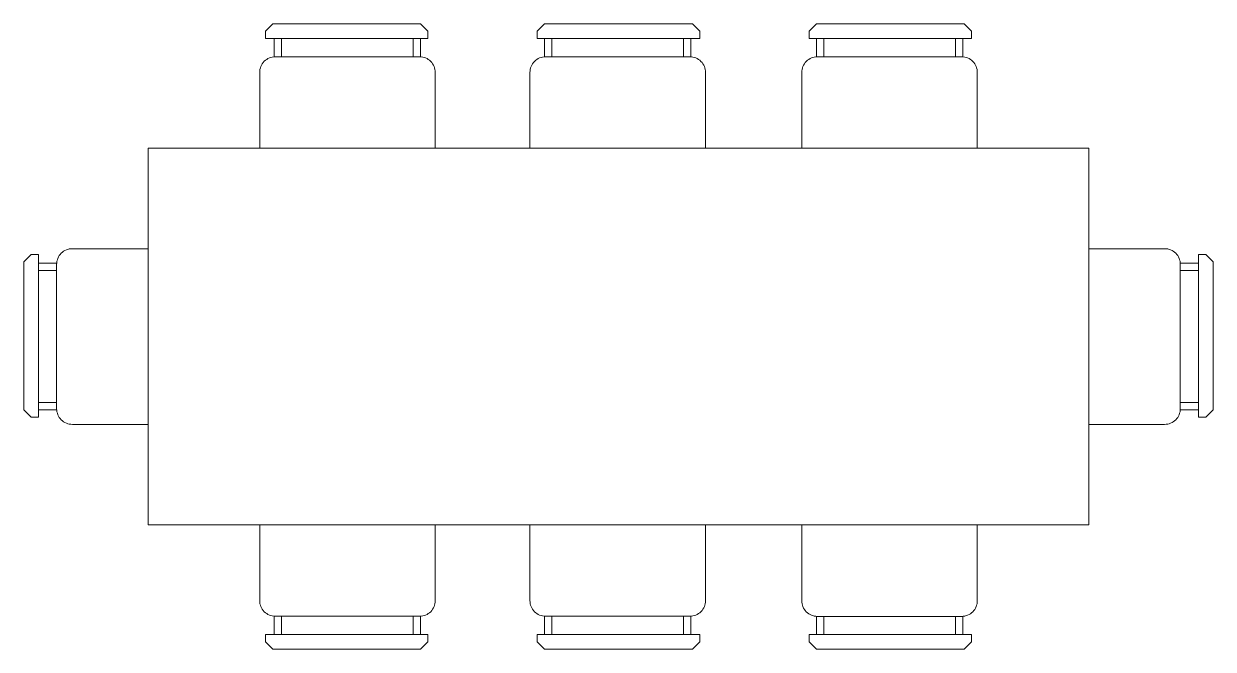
# Model space of a CAD drawing. Header units: millimetres. Extents: x 188.6 to 263.2, y 40.1 to 120.1.
# Drawn here: x 227.669 to 230.513, y 90.605 to 92.1 of the extents above; entities that cross this region are included whole.
import ezdxf

# ---------------------------------------------------------------- set-up
doc = ezdxf.new("R2010")
doc.units = ezdxf.units.MM
doc.layers.add('_XREF_APTOS 605 E 606_R01$0$L-MC-LAYOUT', color=8, linetype='Continuous', lineweight=5)
doc.layers.add('ARQ', color=8, linetype='Continuous')
doc.layers.add('ARQ-BASE', color=8, linetype='Continuous')

# ---------------------------------------------------------------- blocks, each defined once
blk = doc.blocks.new('_XREF_APTOS 605 E 606_R01$0$MESA 8L')
at = {"layer": '_XREF_APTOS 605 E 606_R01$0$L-MC-LAYOUT'}
for p, q in [((35.7786, -11.3653), (36.1671, -11.3653)), ((35.7996, -11.4091), (35.7995, -11.3653)), ((35.8171, -11.4091), (35.817, -11.3653)), ((36.132, -11.3653), (36.132, -11.4091)), ((36.1495, -11.3653), (36.1495, -11.4091)), ((35.7996, -11.4091), (36.1496, -11.4091)), ((35.2621, -11.9085), (35.2621, -12.2971)), ((36.6871, -11.9086), (36.6871, -12.2971)), ((35.3059, -11.9296), (35.2621, -11.9295)), ((35.3059, -11.9471), (35.2621, -11.947)), ((35.3059, -11.9296), (35.3059, -12.2796)), ((36.6434, -11.9296), (36.6871, -11.9295)), ((36.6434, -11.9296), (36.6434, -12.2796)), ((36.6434, -11.9471), (36.6871, -11.947)), ((35.2621, -12.262), (35.3059, -12.262)), ((35.2621, -12.2795), (35.3059, -12.2795)), ((36.6871, -12.262), (36.6434, -12.262)), ((36.6871, -12.2795), (36.6434, -12.2795)), ((35.2621, -12.5585), (35.2621, -12.9471)), ((36.6871, -12.5585), (36.6871, -12.9471)), ((35.3059, -12.5796), (35.2621, -12.5795)), ((35.3059, -12.5971), (35.2621, -12.597)), ((35.3059, -12.5796), (35.3059, -12.9296)), ((36.6433, -12.5796), (36.6871, -12.5795)), ((36.6433, -12.5796), (36.6433, -12.9296)), ((36.6433, -12.5971), (36.6871, -12.597)), ((35.2621, -12.912), (35.3059, -12.912)), ((36.6871, -12.912), (36.6433, -12.912)), ((35.2621, -12.9295), (35.3059, -12.9295)), ((36.6871, -12.9295), (36.6433, -12.9295)), ((35.2621, -13.5971), (35.2621, -13.2085)), ((35.2621, -13.2261), (35.3059, -13.2261)), ((35.3058, -13.576), (35.3059, -13.226)), ((36.6433, -13.576), (36.6433, -13.226)), ((36.6871, -13.2262), (36.6433, -13.2262)), ((36.6871, -13.5971), (36.6871, -13.2085)), ((35.2621, -13.2436), (35.3059, -13.2436)), ((36.6871, -13.2437), (36.6433, -13.2437)), ((35.3058, -13.5585), (35.2621, -13.5586)), ((36.6433, -13.5585), (36.6871, -13.5587)), ((35.3058, -13.576), (35.2621, -13.5761)), ((36.6433, -13.576), (36.6871, -13.5762)), ((35.7996, -14.0966), (35.7995, -14.1403)), ((35.7996, -14.0966), (36.1496, -14.0966)), ((35.8171, -14.0966), (35.817, -14.1403)), ((36.132, -14.1403), (36.132, -14.0966)), ((36.1495, -14.1403), (36.1495, -14.0966)), ((35.7785, -14.1403), (36.1671, -14.1403))]:
    blk.add_line(p, q, dxfattribs=at)
for points in [[(35.7786, -11.3654), (35.7786, -11.3479), (35.7961, -11.3304), (36.1496, -11.3304), (36.1671, -11.3479), (36.1671, -11.3654)], [(35.2622, -11.9085), (35.2447, -11.9085), (35.2272, -11.926), (35.2272, -12.2796), (35.2447, -12.2971), (35.2622, -12.2971)], [(36.687, -11.9086), (36.7045, -11.9086), (36.722, -11.9261), (36.722, -12.2796), (36.7045, -12.2971), (36.687, -12.2971)], [(35.2622, -12.5585), (35.2447, -12.5585), (35.2272, -12.576), (35.2272, -12.9296), (35.2447, -12.9471), (35.2622, -12.9471)], [(36.687, -12.5585), (36.7045, -12.5585), (36.722, -12.576), (36.722, -12.9296), (36.7045, -12.9471), (36.687, -12.9471)], [(35.2622, -13.5971), (35.2447, -13.5971), (35.2272, -13.5796), (35.2272, -13.226), (35.2447, -13.2085), (35.2622, -13.2085)], [(36.687, -13.5971), (36.7045, -13.5971), (36.722, -13.5796), (36.722, -13.226), (36.7045, -13.2085), (36.687, -13.2085)], [(35.7785, -14.1402), (35.7785, -14.1577), (35.796, -14.1752), (36.1496, -14.1752), (36.1671, -14.1577), (36.1671, -14.1402)]]:
    blk.add_lwpolyline(points, dxfattribs=at)
for points in [[(35.7646, -11.6278), (35.7646, -11.4466, -0.414214), (35.8021, -11.4091)], [(36.1471, -11.4091, -0.414214), (36.1846, -11.4466), (36.1846, -11.6278)], [(35.5246, -11.8946), (35.3434, -11.8946, 0.414214), (35.3059, -11.9321)], [(36.4246, -11.8946), (36.6059, -11.8946, -0.414214), (36.6434, -11.9321)], [(35.3059, -12.2771, 0.414214), (35.3434, -12.3146), (35.5246, -12.3146)], [(36.6434, -12.2771, -0.414214), (36.6059, -12.3146), (36.4246, -12.3146)], [(35.5246, -12.5446), (35.3434, -12.5446, 0.414214), (35.3059, -12.5821)], [(36.4246, -12.5446), (36.6058, -12.5446, -0.414214), (36.6433, -12.5821)], [(35.3059, -12.9271, 0.414214), (35.3434, -12.9646), (35.5246, -12.9646)], [(36.6433, -12.9271, -0.414214), (36.6058, -12.9646), (36.4246, -12.9646)], [(35.3059, -13.2285, -0.414214), (35.3434, -13.191), (35.5246, -13.191)], [(36.6433, -13.2285, 0.414214), (36.6058, -13.191), (36.4246, -13.191)], [(35.5246, -13.611), (35.3433, -13.611, -0.414214), (35.3058, -13.5735)], [(36.4246, -13.611), (36.6058, -13.611, 0.414214), (36.6433, -13.5735)], [(35.7646, -13.8778), (35.7646, -14.0591, 0.414214), (35.8021, -14.0966)], [(36.1471, -14.0966, 0.414214), (36.1846, -14.0591), (36.1846, -13.8778)]]:
    blk.add_lwpolyline(points, format="xyb", dxfattribs=at)
blk.add_lwpolyline([(35.5246, -11.6278), (36.4246, -11.6278), (36.4246, -13.8778), (35.5246, -13.8778)], close=True, dxfattribs=at)
blk = doc.blocks.new('A$C0BE265FA')
at = {"layer": 'ARQ-BASE', "rotation": 270}
blk.add_blockref('_XREF_APTOS 605 E 606_R01$0$MESA 8L', (30.5226, 39.432, 0.0002), dxfattribs=at)

msp = doc.modelspace()

# ---------------------------------------------------------------- block references
at = {"layer": 'ARQ'}
msp.add_blockref('A$C0BE265FA', (211.3213, 87.8947), dxfattribs=at)

doc.saveas('drawing.dxf')
